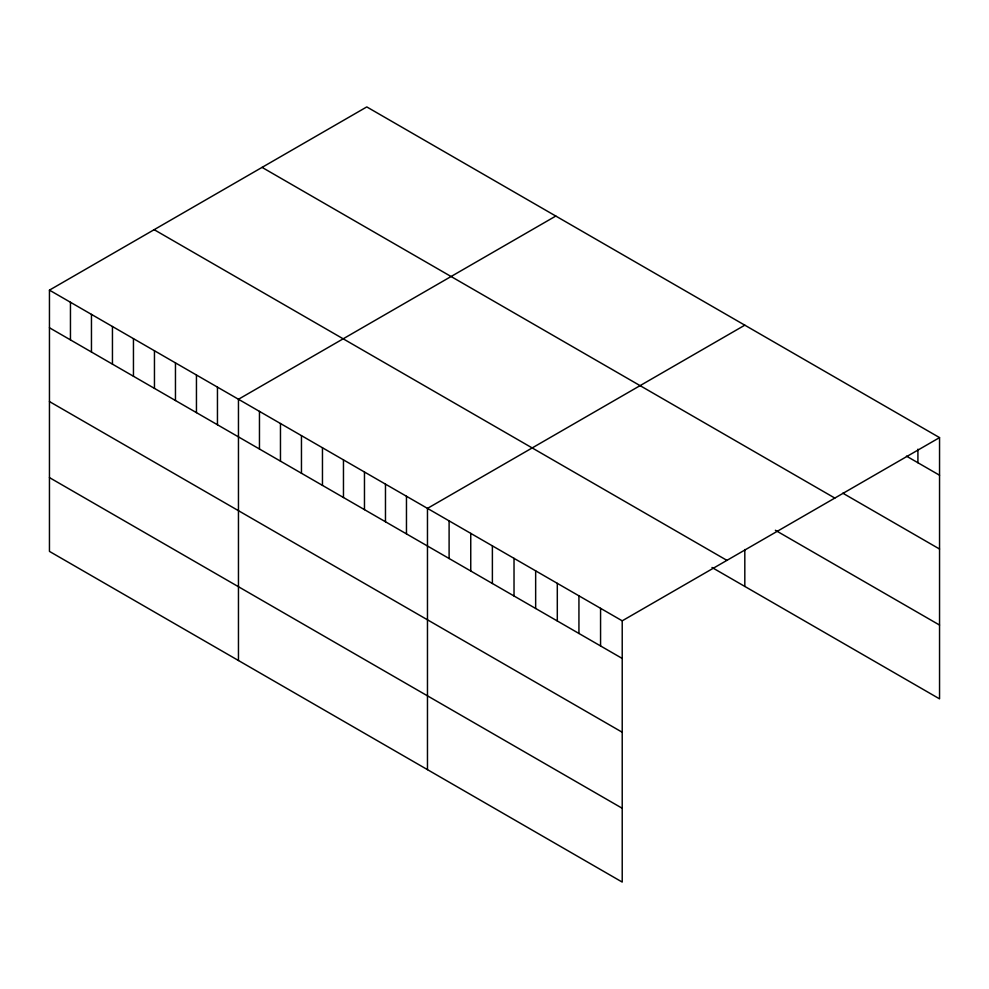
<?xml version="1.0" encoding="UTF-8"?>
<svg xmlns="http://www.w3.org/2000/svg" width="989" height="989" viewBox="0 0 989 989"><rect width="100%" height="100%" fill="white"/><g stroke="black" fill="none" stroke-linecap="round" stroke-linejoin="round"><path stroke-width="1.48" d="M49.45 290.136L622.217 620.82L622.217 882.077L49.45 551.392L49.45 290.136L366.783 106.923L939.55 437.608L939.55 698.864L711.993 567.476M555.806 216.047L238.46 399.272L238.46 660.516M744.816 325.171L427.471 508.395L427.471 769.64M622.217 620.82L939.55 437.608M906.456 456.127L939.55 475.227M842.813 493.177L939.55 549.031M262.073 167.388L834.827 498.073M775.364 530.265L939.55 625.06M154.173 229.683L726.927 560.367M49.45 327.767L622.217 658.451M49.45 401.559L622.217 732.243M49.45 477.6L622.217 808.273M917.916 449.191L917.916 462.741M744.816 549.525L744.816 586.428M600.57 608.334L600.57 645.953M578.936 595.835L578.936 633.467M557.302 583.349L557.302 620.968M535.655 570.851L535.655 608.482M514.02 558.365L514.02 595.984M492.386 545.866L492.386 583.498M470.752 533.38L470.752 570.999M449.105 520.882L449.105 558.513M406.467 496.268L406.467 533.887M385.475 484.14L385.475 521.759M364.471 472.013L364.471 509.644M343.467 459.885L343.467 497.516M322.463 447.77L322.463 485.389M301.46 435.642L301.46 473.261M280.468 423.515L280.468 461.146M259.464 411.387L259.464 449.018M217.456 387.144L217.456 424.763M196.452 375.016L196.452 412.636M175.461 362.889L175.461 400.52M154.457 350.761L154.457 388.393M133.453 338.646L133.453 376.265M112.449 326.518L112.449 364.137M91.458 314.391L91.458 352.01M70.454 302.263L70.454 339.895"/></g></svg>
